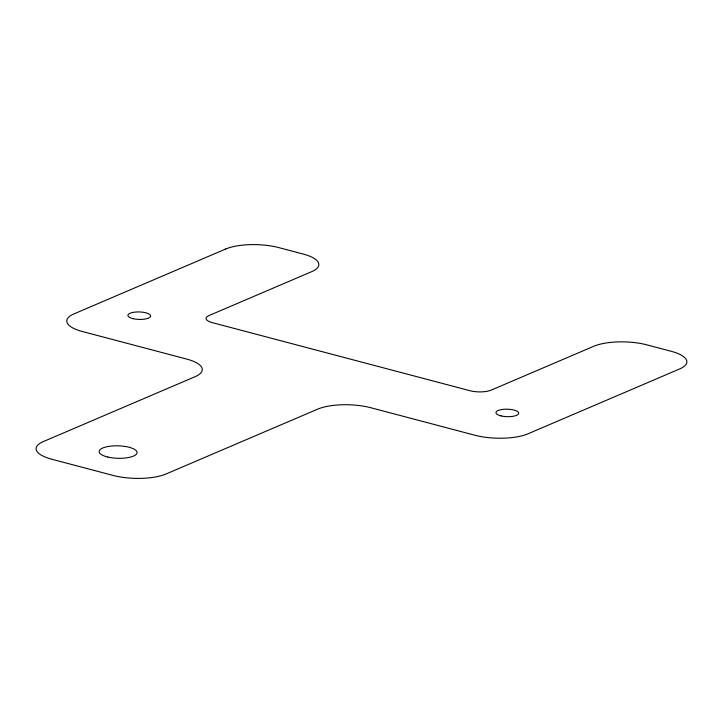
<?xml version="1.0" encoding="UTF-8"?>
<svg xmlns="http://www.w3.org/2000/svg" width="723" height="723" viewBox="0 0 723 723"><rect width="100%" height="100%" fill="white"/><g stroke="black" fill="none" stroke-linecap="round" stroke-linejoin="round"><path stroke-width="1.08" d="M225.703 249.01L74.017 313.872A37.939 12.481 1.6 0 0 82.386 331.514L186.67 359.069A37.939 12.481 1.6 0 1 195.038 376.71L43.353 441.572A37.939 12.481 1.6 0 0 51.722 459.213L113.068 475.427A37.939 12.481 1.6 0 0 166.046 473.99L317.722 409.128A37.939 12.481 1.6 0 1 370.7 407.7L474.984 435.255A37.939 12.481 1.6 0 0 527.962 433.818L679.647 368.956A37.939 12.481 1.6 0 0 671.278 351.315L646.742 344.835A37.939 12.481 1.6 0 0 593.764 346.263L491.152 390.14A15.174 4.989 1.6 0 1 469.968 390.718L212.318 322.639A15.174 4.989 1.6 0 1 208.974 315.58L311.586 271.703A37.939 12.481 1.6 0 0 303.217 254.062L278.68 247.573A37.939 12.481 1.6 0 0 225.703 249.01M133.095 318.671A11.378 3.742 1.6 0 0 150.628 316.15A11.378 3.742 1.6 0 0 134.071 312.219A11.378 3.742 1.6 0 0 133.095 318.671M501.156 415.924A11.378 3.742 1.6 0 0 518.689 413.402A11.378 3.742 1.6 0 0 502.142 409.471A11.378 3.742 1.6 0 0 501.156 415.924M107.799 457.044A18.97 6.236 1.6 0 0 137.027 452.842A18.97 6.236 1.6 0 0 109.435 446.29A18.97 6.236 1.6 0 0 107.799 457.044"/></g></svg>
